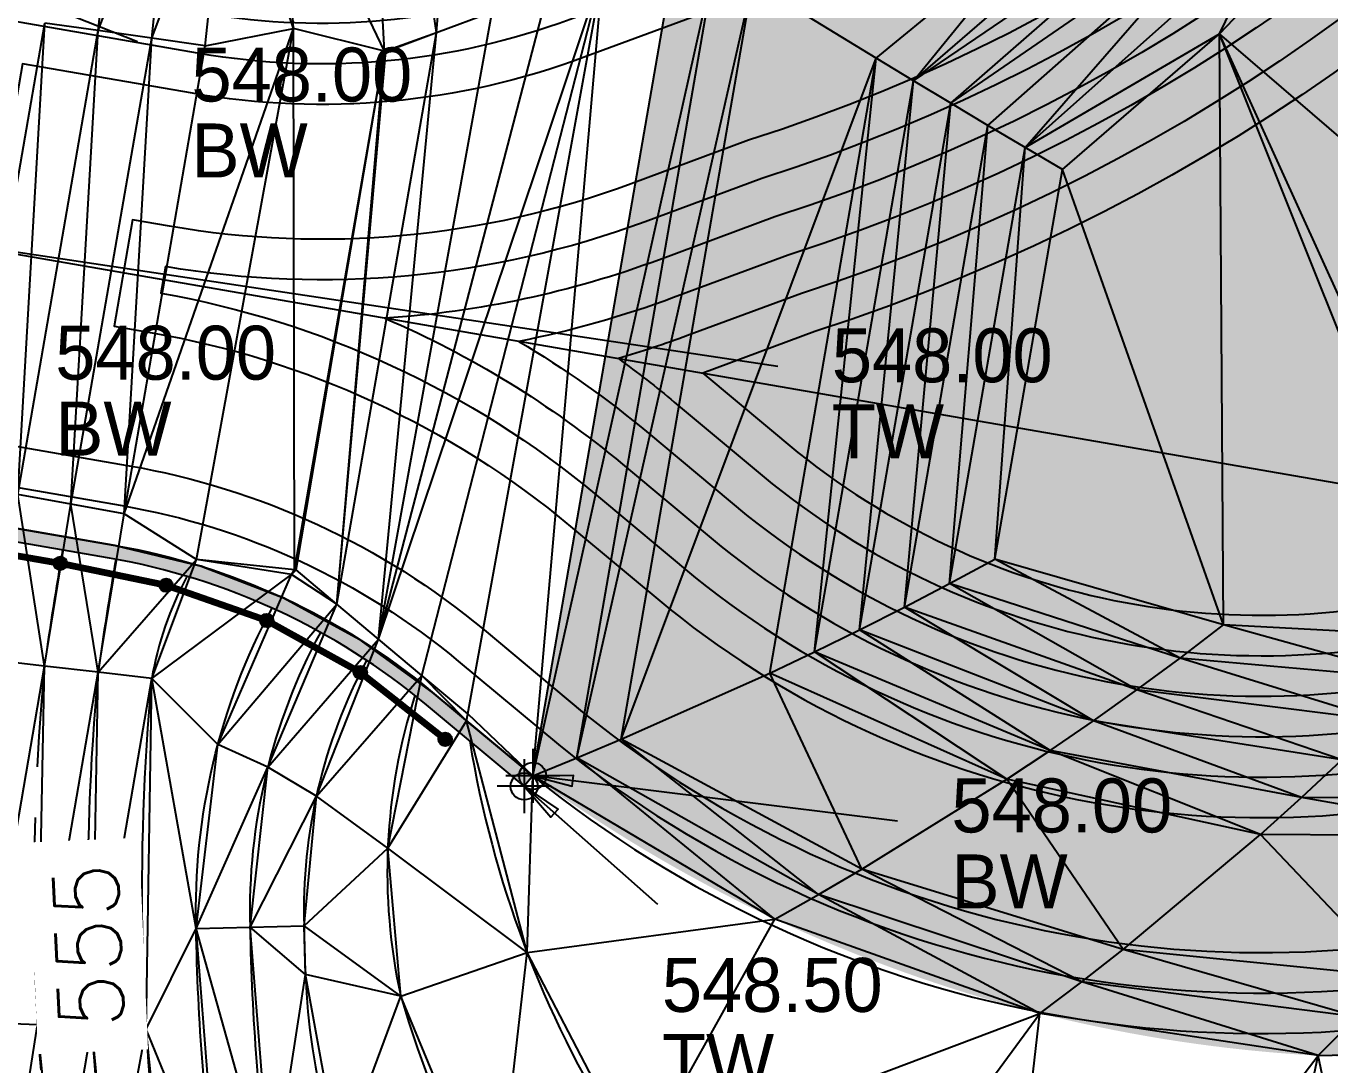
# Model space of a CAD drawing. Header units: inches. Extents: x 2461366 to 2469791, y 7062737 to 7065282.
# Drawn here: x 2466850 to 2466946.6, y 7064242.9 to 7064319.9 of the extents above; entities that cross this region are included whole.
import ezdxf

# ---------------------------------------------------------------- set-up
doc = ezdxf.new("R2010")
doc.units = ezdxf.units.IN
doc.header["$LTSCALE"] = 60
doc.header["$MEASUREMENT"] = 0
doc.linetypes.add('DASHED2', pattern=[0.375, 0.25, -0.125])
for name, color, linetype in [('BLANKET BDNY', 7, 'Continuous'), ('CONC', 7, 'Continuous'), ('CONC LABEL', 7, 'Continuous'), ('CONT MJR LABEL', 4, 'Continuous'), ('CONTOURS', 35, 'Continuous'), ('POND HATCH', 9, 'Continuous'), ('Proposed Ground-C-TINN', 7, 'Continuous'), ('SRF-FLT', 7, 'Continuous'), ('temp culv', 7, 'Continuous'), ('Wingwall Fence', 6, 'Continuous')]:
    doc.layers.add(name, color=color, linetype=linetype)
doc.styles.add('L80', font='simplex', dxfattribs={"height": 4.8})

# ---------------------------------------------------------------- blocks, each defined once
blk = doc.blocks.new('*U11')
at = {"layer": 'CONC LABEL', "color": 7, "linetype": 'Continuous'}
for p, q in [((-13.40426238020882, 12.55419639870524), (-13.40426238020882, 8.554196398705244)), ((-11.40426238020882, 10.55419639870524), (-15.40426238020882, 10.55419639870524)), ((0, 5.263099201023579), (-13.40426238020882, 10.55419639870524))]:
    blk.add_line(p, q, dxfattribs=at)
blk.add_lwpolyline([(-13.40426238020882, 10.55419639870524), (-10.76065771793947, 9.080644774250686), (-10.46692732395604, 9.824770069681108)], close=True, dxfattribs=at)
blk.add_circle((-13.40426238020882, 10.55419639870524), 1, dxfattribs=at)
at = {"layer": 'CONC LABEL', "color": 7, "char_height": 4, "attachment_point": 4}
for s, insert in [('548.00', (4, 2.799999999813735)), ('BW', (4, -2.799999999813735))]:
    blk.add_mtext(s, dxfattribs=dict(at, insert=insert))
blk = doc.blocks.new('*U13')
at = {"layer": 'CONC LABEL', "color": 7, "linetype": 'Continuous'}
for p, q in [((0, -4.681200542487204, -310.1156761552904), (-10.141777922865, -8.241877765394747, -546)), ((-10.141777922865, -6.241877765394747, -546), (-10.141777922865, -10.24187776539475, -546)), ((-8.141777922865003, -8.241877765394747, -546), (-12.141777922865, -8.241877765394747, -546))]:
    blk.add_line(p, q, dxfattribs=at)
at = {"layer": 'CONC LABEL', "color": 7, "linetype": 'Continuous', "extrusion": (-0.9425591582523553, -0.3309231500515976, 0.04552034659950927), "elevation": -12.56745542914603}
blk.add_lwpolyline([(4.416886764465767, -545.993895921797), (4.435094903989324, -542.9938959217644), (4.398678628088009, -542.9938959217585)], close=True, dxfattribs=at)
at = {"layer": 'CONC LABEL', "color": 7, "linetype": 'Continuous'}
blk.add_circle((-10.141777922865, -8.241877765394747, -546), 1, dxfattribs=at)
at = {"layer": 'CONC LABEL', "color": 7, "char_height": 4, "attachment_point": 4}
for s, insert in [('548.00', (4, 2.799999999813735)), ('BW', (4, -2.799999999813735))]:
    blk.add_mtext(s, dxfattribs=dict(at, insert=insert))
blk = doc.blocks.new('*U55')
at = {"layer": 'CONC LABEL', "color": 7, "linetype": 'Continuous'}
for p, q in [((-27.02384885167703, 7.018569802865386), (-27.02384885167703, 3.018569802865386)), ((-25.02384885167703, 5.018569802865386), (-29.02384885167703, 5.018569802865386)), ((0, 1.65805094409734), (-27.02384885167703, 5.018569802865386))]:
    blk.add_line(p, q, dxfattribs=at)
blk.add_lwpolyline([(-27.02384885167703, 5.018569802865386), (-24.09614039212465, 4.25141716003418), (-23.99741772469133, 5.045302437618375)], close=True, dxfattribs=at)
blk.add_circle((-27.02384885167703, 5.018569802865386), 1, dxfattribs=at)
at = {"layer": 'CONC LABEL', "color": 7, "char_height": 4, "attachment_point": 4}
for s, insert in [('548.00', (4, 2.799999999813735)), ('BW', (4, -2.799999999813735))]:
    blk.add_mtext(s, dxfattribs=dict(at, insert=insert))
blk = doc.blocks.new('*U56')
at = {"layer": 'CONC LABEL', "color": 7, "linetype": 'Continuous'}
for p, q in [((-6.210350772831589, 19.55187090113759), (-6.210350772831589, 15.55187090113759)), ((-4.210350772831589, 17.55187090113759), (-8.210350772831589, 17.55187090113759)), ((3.700905498117208, 8.799999999813735), (-6.210350772831589, 17.55187090113759))]:
    blk.add_line(p, q, dxfattribs=at)
blk.add_lwpolyline([(-6.210350772831589, 17.55187090113759), (-4.226346977055073, 15.26632305886596), (-3.696823657490313, 15.86599384713918)], close=True, dxfattribs=at)
blk.add_circle((-6.210350772831589, 17.55187090113759), 1, dxfattribs=at)
at = {"layer": 'CONC LABEL', "color": 7, "char_height": 4, "attachment_point": 4}
for s, insert in [('548.50', (4, 2.799999999813735)), ('TW', (4, -2.799999999813735))]:
    blk.add_mtext(s, dxfattribs=dict(at, insert=insert))
blk = doc.blocks.new('*U62')
at = {"layer": 'CONC LABEL', "linetype": 'Continuous'}
for p, q in [((-64.27524454379454, 13.65790982544422), (-64.27524454379454, 9.657909825444221)), ((-62.27524454379454, 11.65790982544422), (-66.27524454379454, 11.65790982544422)), ((0, 2.0028558941558), (-64.27524454379454, 11.65790982544422))]:
    blk.add_line(p, q, dxfattribs=at)
blk.add_lwpolyline([(-64.27524454379454, 11.65790982544422), (-61.36794781172648, 10.8167049093172), (-61.24910972779617, 11.60782911535352)], close=True, dxfattribs=at)
blk.add_circle((-64.27524454379454, 11.65790982544422), 1, dxfattribs=at)
at = {"layer": 'CONC LABEL', "color": 7, "char_height": 4, "attachment_point": 4}
for s, insert in [('548.00', (4, 2.799999999813735)), ('TW', (4, -2.799999999813735))]:
    blk.add_mtext(s, dxfattribs=dict(at, insert=insert))

msp = doc.modelspace()

# ---------------------------------------------------------------- hatches: boundary and pattern name
at = {"layer": 'BLANKET BDNY'}
h = msp.add_hatch(dxfattribs=at)
h.set_pattern_fill('ANSI37', color=256, scale=100, style=0)
h.set_pattern_definition([(45, (0, 0), (-8.838834764831843, 8.838834764831844), []), (135, (0, 0), (-8.838834764831844, -8.838834764831843), [])])
edge = h.paths.add_edge_path()
edge.add_arc((2467100.208745158, 7064237.923879435), 273.2204747360105, 169.9012677808801, 172.1907906211257)
edge.add_arc((2467027.626225511, 7064255.826960341), 199.0343553071266, 174.4583237213443, 193.8708082669343)
edge.add_arc((2466848.958542082, 7064211.707771417), 15.0000000000122, 193.8708082675234, 225.0005338184829)
edge.add_line((2466838.352039185, 7064201.101070879), (2466847.976017304, 7064191.477272089))
edge.add_line((2466847.976017304, 7064191.477272089), (2466886.979065107, 7064161.424201587))
edge.add_line((2466886.979065107, 7064161.424201587), (2466894.841582319, 7064154.331706847))
edge.add_line((2466894.841582319, 7064154.331706847), (2466886.900090076, 7064137.744428198))
edge.add_line((2466886.900090076, 7064137.744428198), (2466779.507461, 7064207.767093))
edge.add_line((2466779.507461, 7064207.767093), (2466779.86340576, 7064273.754990686))
edge.add_line((2466779.86340576, 7064273.754990686), (2466779.865882667, 7064279.652119208))
edge.add_line((2466779.865882667, 7064279.652119208), (2466789.791816665, 7064283.298220268))
edge.add_line((2466789.791816665, 7064283.298220268), (2466789.963231664, 7064282.83157002))
edge.add_line((2466789.963231664, 7064282.83157002), (2466808.895658882, 7064287.971018165))
edge.add_line((2466808.895658882, 7064287.971018165), (2466831.221258827, 7064285.83170773))
at = {"layer": 'CONC'}
h = msp.add_hatch(color=256, dxfattribs=at)
edge = h.paths.add_edge_path()
edge.add_line((2466887.561414507, 7064264.350463029), (2466886.920900446, 7064263.582516587))
edge.add_line((2466886.920900446, 7064263.582516587), (2466879.68023886, 7064269.621668933))
edge.add_arc((2466847.654535817, 7064231.224346831), 50.00000000021407, 50.16983758978454, 80.16983757765115)
edge.add_line((2466856.190947186, 7064280.490254728), (2466822.030772265, 7064286.409262783))
edge.add_arc((2466813.494360899, 7064237.143354885), 49.99999999993017, 80.16983757975424, 110.1698375883003)
edge.add_line((2466796.254156043, 7064284.077088346), (2466790.308035761, 7064281.892895351))
edge.add_line((2466790.308035761, 7064281.892895351), (2466789.963231664, 7064282.83157002))
edge.add_line((2466789.963231664, 7064282.83157002), (2466796.160869067, 7064285.108152994))
edge.add_arc((2466813.401073922, 7064238.174419533), 49.99999999994519, 80.16983757975419, 110.16983758830031, ccw=False)
edge.add_line((2466821.937485289, 7064287.440327431), (2466856.625690617, 7064281.429826394))
edge.add_arc((2466848.08927925, 7064232.163918496), 50.00000000000968, 50.16983759169739, 80.16983757922839, ccw=False)
edge.add_line((2466880.114982292, 7064270.561240599), (2466887.561414507, 7064264.350463029))
at = {"layer": 'POND HATCH'}
h = msp.add_hatch(color=256, dxfattribs=at)
edge = h.paths.add_edge_path()
edge.add_arc((2466951.704652096, 7064352.348083899), 108.8941513910334, 233.910939178237, 275.8981575945486)
edge.add_arc((2466992.734474932, 7064077.055998341), 169.6197691502289, 27.54362006692719, 100.13230038609493, ccw=False)
edge.add_arc((2467160.221110899, 7064161.137796279), 17.99999999930345, 198.2789469766217, 316.5411416054311)
edge.add_arc((2467248.704817484, 7064103.136764457), 88.14234450404052, 109.66796960693549, 148.8304593426058, ccw=False)
edge.add_line((2467219.03884643, 7064186.136782867), (2467258.552265754, 7064203.8748076))
edge.add_arc((2467251.90139456, 7064218.690361548), 16.239911527876, 294.1758558480993, 386.0939933818685)
edge.add_line((2467266.486031863, 7064225.833405799), (2467260.307804543, 7064252.164401535))
edge.add_arc((2467435.111130039, 7064293.179739211), 179.5507185430787, 173.6431330329065, 193.2048427520202, ccw=False)
edge.add_line((2467256.664369597, 7064313.05973461), (2467262.319585933, 7064388.504931359))
edge.add_arc((2467182.248844631, 7064394.506868972), 80.29537264220713, 355.7132432078586, 406.8752566873512)
edge.add_line((2467237.137880705, 7064453.111822573), (2467210.795611493, 7064478.150497491))
edge.add_arc((2467136.053347458, 7064399.516909761), 108.4880046465747, 46.45334876126778, 108.4108007307186)
edge.add_line((2467101.78980852, 7064502.452117789), (2467083.313007958, 7064495.553893625))
edge.add_arc((2467016.69916772, 7064673.978167983), 190.4537355672196, 271.65977542954374, 290.47287452024227, ccw=False)
edge.add_arc((2467015.03261116, 7064451.781649478), 32.62327969920508, 77.28046827356982, 154.347860406748)
edge.add_arc((2467111.931785121, 7064394.370188531), 145.1572569557019, 150.4748591730118, 155.1278495528672)
edge.add_arc((2467048.454246696, 7064421.337013129), 76.25793560071777, 153.4500776015471, 169.2835328273531)
edge.add_arc((2466785.231437834, 7064485.078412886), 194.7081844766735, 305.51738210872304, 345.25358194984824, ccw=False)
edge.add_line((2466898.347140336, 7064326.597767538), (2466887.561414507, 7064264.350463029))
at = {"layer": 'Wingwall Fence'}
h = msp.add_hatch(color=7, dxfattribs=at)
edge = h.paths.add_edge_path()
edge.add_arc((2466852.553978025, 7064280.105519086), 0.5, 0, 360)
h = msp.add_hatch(color=7, dxfattribs=at)
edge = h.paths.add_edge_path()
edge.add_arc((2466860.39213919, 7064278.483512987), 0.5, 0, 360)
h = msp.add_hatch(color=7, dxfattribs=at)
edge = h.paths.add_edge_path()
edge.add_arc((2466867.849447685, 7064275.868848749), 0.5, 0, 360)
h = msp.add_hatch(color=7, dxfattribs=at)
edge = h.paths.add_edge_path()
edge.add_arc((2466874.786643346, 7064272.019860363), 0.5, 0, 360)
h = msp.add_hatch(color=7, dxfattribs=at)
edge = h.paths.add_edge_path()
edge.add_arc((2466881.06865306, 7064267.066441951), 0.5, 0, 360)

# ---------------------------------------------------------------- linework, layer by layer
at = {"layer": 'CONC'}
msp.add_lwpolyline([(2466887.561414507, 7064264.350463029), (2466886.920900446, 7064263.582516587), (2466879.68023886, 7064269.621668933, 0.1316524975341664), (2466856.190947186, 7064280.490254728), (2466822.030772265, 7064286.409262783, 0.1316524976251618), (2466796.254156043, 7064284.077088346), (2466790.308035761, 7064281.892895351), (2466789.963231664, 7064282.83157002), (2466796.160869067, 7064285.108152994, -0.1316524976251618), (2466821.937485289, 7064287.440327431), (2466856.625690617, 7064281.429826394, -0.1316524975321069), (2466880.114982292, 7064270.561240599)], format="xyb", close=True, dxfattribs=at)
at = {"layer": 'CONTOURS'}
for points, elevation in [([(2466875.252238096, 7064272.917773321, 0.1306503217938973), (2466870.613377485, 7064253.228056394, 0.00573206920734131), (2466870.714182982, 7064249.630410987, 0.2222584955463413), (2466890.1573513, 7064211.997110064), (2466915.929565588, 7064192.138811378, 0.1703609493308923), (2466976.009930294, 7064182.715049881, -0.03860661040240859), (2466992.231723652, 7064184.228940547, -0.329974862210863), (2467068.110730982, 7064130.729270106, 0.2210523792262465), (2467140.614169279, 7064055.958395462, 0.2009197958417416), (2467223.779451312, 7064067.118850117, 0.0257907371980534), (2467300.442407611, 7064111.728230053, 0.4072711613602569), (2467357.663764415, 7064275.007717343, -0.09133254410504255), (2467356.295370388, 7064304.394337274), (2467362.039829661, 7064381.030107572, 0.2586501343522296), (2467304.635515926, 7064519.183391529, 0.2329120788418905), (2467077.832707893, 7064570.362129084), (2467058.130007569, 7064563.006221171, -0.07106286248083564), (2467025.402955869, 7064555.844635311, -0.002327327429973171), (2467001.729966924, 7064556.380039173), (2467001.430294609, 7064556.380726052)], 551), ([(2466882.890526614, 7064266.944093606, 0.4165335756129925), (2466974.302692602, 7064201.776245907, -0.02972984815067814), (2466991.814382768, 7064203.224370722, -0.3299565058540575), (2467086.156929405, 7064136.673597547, 0.6110788311030375), (2467223.317892638, 7064115.281541154, -0.2136537189737148), (2467240.85636133, 7064130.16255381), (2467283.124583835, 7064149.13724112, 0.3887172402461734), (2467323.925165636, 7064243.692371663), (2467318.721380466, 7064265.870391021, -0.0876144689294229), (2467316.407272897, 7064307.384266788), (2467322.15173217, 7064384.020037086, 0.2265488585051348), (2467278.336653298, 7064496.73174173), (2467252.132309099, 7064521.639317099, 0.2790398883712965), (2467081.704671542, 7064558.998661494), (2467062.3271743, 7064551.76416658, -0.0726856984687924), (2467025.444311913, 7064543.817883807, 0.3120917350455665), (2466932.595393827, 7064494.009331638, 0.01725092145264072), (2466926.152762842, 7064481.408427039, 0.144369062035239), (2466913.127312949, 7064405.443925344, -0.1342206809358171), (2466912.119661382, 7064382.073448137), (2466893.36907107, 7064325.818370086)], 549), ([(2466976.308675404, 7064435.186127807, -0.3326153043639395), (2466898.347136475, 7064326.597745254), (2466889.295841388, 7064323.241443882, -0.1324311432814556), (2466863.375632139, 7064320.856273721), (2466844.865680892, 7064324.06353336), (2466838.0365518, 7064284.650807044), (2466856.625690617, 7064281.429826394, -0.1316524974360627), (2466880.114982292, 7064270.561240599), (2466887.561414507, 7064264.350463029, 0.2492179343029035), (2466966.755773976, 7064249.0295897, -0.3214710946961613), (2467143.129376709, 7064155.492211956, 0.6112693854609319), (2467177.65117653, 7064156.838292312, -0.1049048183577155), (2467216.164213092, 7064195.737834917), (2467254.042338538, 7064208.605021616, 0.4198534701267725), (2467263.587083677, 7064233.021533686), (2467257.042573431, 7064250.334697463, -0.1109757671065007), (2467242.448445762, 7064323.251849035), (2467246.723428643, 7064370.690896641, 0.170767567799263), (2467234.150973113, 7064451.318571669)], 548), ([(2466979.309009704, 7064435.197825799, -0.3323217054218792), (2466899.321444363, 7064323.759419003), (2466890.338869261, 7064320.428599617, -0.1324311432821229), (2466862.863447458, 7064317.900319248), (2466844.353496211, 7064321.107578887), (2466838.548736481, 7064287.606761518), (2466857.1378753, 7064284.385780867, -0.1316524974382816), (2466882.036524474, 7064272.865079925), (2466889.464845223, 7064266.669408421, 0.2499176887045681), (2466966.107705346, 7064251.969070081, -0.3217363437012026), (2467145.780191255, 7064156.899182242, 0.6138342041960908), (2467175.011319476, 7064158.279311293, -0.106030039322984), (2467214.838813462, 7064198.455966207), (2467252.96506874, 7064211.407442527, 0.4194491945024355), (2467260.814662038, 7064231.871400739), (2467254.266572346, 7064249.194033753, -0.1109960747706476), (2467239.451655003, 7064323.422361257), (2467243.748239827, 7064371.101123408, 0.1702906198628067), (2467231.679074551, 7064449.579558191)], 547), ([(2466982.309361324, 7064435.207625999, -0.3320364066203495), (2466900.296646597, 7064320.921424383), (2466891.381897134, 7064317.615755353, -0.1324311432831201), (2466862.351262776, 7064314.944364773), (2466849.753220477, 7064317.127255049), (2466844.972830111, 7064289.538346627), (2466857.650059983, 7064287.341735341, -0.1316524974364367), (2466883.958066656, 7064275.168919252), (2466891.3679453, 7064268.988629586, 0.2506497684007845), (2466965.453129682, 7064254.907306901, -0.3219898923117219), (2467148.427233082, 7064158.31364774, 0.6171859771132797), (2467172.359369075, 7064159.700774353, -0.1071563052311833), (2467213.517463602, 7064201.175473202), (2467251.876158354, 7064214.205909134, 0.4189054663864102), (2467258.045738964, 7064230.712012518), (2467251.490309678, 7064248.054062049, -0.1110158593281792), (2467236.454941335, 7064323.593728946), (2467240.773211259, 7064371.513128427, 0.1697953710332223), (2467229.204035243, 7064447.844021217)], 546), ([(2466992.310670295, 7064435.225292302, -0.3311359959318689), (2466903.553358298, 7064311.46368111), (2466894.858656711, 7064308.239607805, -0.1324311432834842), (2466860.643980505, 7064305.091183193), (2466857.899119784, 7064305.566791199), (2466856.533293964, 7064297.684245931), (2466859.357342258, 7064297.19491692, -0.1316524974363469), (2466890.363207263, 7064282.848383674), (2466897.708968522, 7064276.721571809, 0.2533679656187196), (2466963.22149648, 7064264.691928725, -0.3226734455268681), (2467157.196498227, 7064163.136226263, 0.6511883793179566), (2467163.34752342, 7064164.160828867, -0.1111901484070328), (2467209.140550944, 7064210.249867771), (2467248.050699705, 7064223.467632446, 0.4120866698779753), (2467248.874768501, 7064226.691903873), (2467242.234295295, 7064244.258932703, -0.1110783039413728), (2467226.466427861, 7064324.170859064), (2467230.857689766, 7064372.9002431, 0.1679960490061263), (2467220.929570692, 7064442.085832858)], 545), ([(2466849.752871512, 7064317.12524108), (2466844.972830111, 7064289.538346627), (2466857.650059983, 7064287.341735341, -0.1316524975005281), (2466883.958066667, 7064275.168919243), (2466891.251882923, 7064269.085432669)], 546), ([(2466856.665576167, 7064280.405498592, 0.008574071877662487), (2466855.352146611, 7064272.029733428, 0.05873657377778305), (2466856.306645114, 7064231.526970859, 0.1957918173386373), (2466870.736468073, 7064206.76269864), (2466920.754892049, 7064168.221935654, 0.1331950885957967), (2466944.947307072, 7064158.229958482, 0.07566179082245279), (2466980.196929077, 7064159.082686483, -0.03851137780479354), (2466992.704705177, 7064160.233374016, -0.3311014014577578), (2467045.364664174, 7064123.071478971, 0.3129264817240101), (2467211.762119153, 7064016.824704808, 0.04741834068270966), (2467244.244371573, 7064021.172335502, -0.2815571251608492), (2467274.291130456, 7064012.011660918), (2467274.291135255, 7064012.011652551, 0.115832536869051), (2467327.109190973, 7064061.355097485, -0.1162805509133685), (2467359.395016997, 7064094.111606293, 0.09423329465588062), (2467396.252899784, 7064127.875963367, -0.01792403590827691), (2467417.147219034, 7064154.661942049, 0.02944342086501693), (2467423.795598406, 7064165.414781743, 0.02944342086501693)], 555), ([(2467379.925022653, 7064109.726982187, -0.04831147098816689), (2467359.395016997, 7064094.111606293, 0.09589415636821452), (2467331.583679555, 7064068.082043906), (2467331.583657695, 7064068.082059753, 0.3098599210646428), (2467313.024233882, 7064071.579969916), (2467250.289184423, 7064043.417490484, -0.4205602938576968), (2467056.707387879, 7064126.992309723, 0.3300319464875353), (2466992.467503963, 7064172.231160927, 0.03855176496510035), (2466978.107640089, 7064170.899615462, -0.09869697534806571), (2466937.515467495, 7064171.53188609, -0.1115038356940967), (2466917.534565212, 7064180.802703621), (2466875.619330404, 7064213.099705462, -0.195791817350894), (2466864.227364908, 7064232.650446689, -0.0310276764166851), (2466862.615240683, 7064253.049674309, -0.1309688740981466), (2466868.249438968, 7064276.786958956, -0.1309688740981466)], 553), ([(2466871.826596563, 7064274.992998066, 0.1317632024318789), (2466866.614313844, 7064253.138486686, 0.03106108867839447), (2466868.187724805, 7064233.212184603, 0.1957918173522692), (2466878.060761568, 7064216.268208874), (2466915.326280923, 7064187.553958489, 0.09257273187203643), (2466931.677238766, 7064179.209254837, 0.1177400702629739), (2466977.059830756, 7064176.807518242, -0.03857782099363797), (2466992.349474507, 7064178.230051451, -0.3299994475267127), (2467062.408888817, 7064128.861311835, 0.4391733359138419), (2467232.726256918, 7064052.907010795, 0.09571164176052199)], 552), ([(2466878.833545153, 7064270.312310214, 0.1323768426918321), (2466877.778667421, 7064248.027569025, 0.3857312803008731), (2466974.95792345, 7064188.622207669, -0.03863760980592706), (2466992.114198975, 7064190.227828481, -0.3299565058459706), (2467073.812899156, 7064132.596231093, 0.1313826329268038), (2467105.142095689, 7064084.220963569, 0.2530376338276927)], 550)]:
    msp.add_lwpolyline(points, format="xyb", dxfattribs=dict(at, elevation=elevation))
for points, elevation in [([(2466899.610392745, 7064279.042190737, 0.2542833607647966), (2466962.536112971, 7064267.624277853, -0.3226746877107284), (2467159.761162141, 7064164.714350852, 0.7983157034139814), (2467160.4289788, 7064165.151187496, -0.1129959558470802), (2467207.835295632, 7064212.974842078), (2467245.957504526, 7064225.924943841), (2467239.456972833, 7064243.121764629, -0.1110960610687879), (2467223.470026516, 7064324.345692572), (2467227.883433111, 7064373.320813967, 0.167406030279669), (2467218.439380624, 7064440.367066325), (2467197.835241208, 7064463.173876271, 0.1913485965093937), (2467114.782493698, 7064478.448205149), (2467093.711137234, 7064471.910011451, -0.1480068531861923), (2467020.585781518, 7064464.542282067, 0.1975397548881781), (2467001.346629537, 7064455.087375943, 0.01576812934686877), (2466997.739751402, 7064447.996981438, 0.08533677109422329), (2466995.311108765, 7064435.225576131, -0.3308783526461554), (2466904.532068475, 7064308.626987268), (2466895.901684585, 7064305.426763541, -0.1316413806303166), (2466860.342946359, 7064302.098979759), (2466860.001410948, 7064300.127887761, -0.1311590794066341), (2466892.284749445, 7064285.152223)], 544), ([(2466901.511360855, 7064281.363190091, 0.2552544594648605), (2466961.842850684, 7064270.555121267, -0.31614221765781), (2467160.20974729, 7064170.367942084, -0.1064907802900579), (2467206.533454563, 7064215.700976203), (2467242.053912397, 7064227.76726399), (2467236.679421388, 7064241.985202318, -0.1111133991700625), (2467220.473692652, 7064324.521274904), (2467224.909375209, 7064373.743590365, 0.1667897836742854), (2467215.945283527, 7064438.652624501), (2467195.890440231, 7064460.851416224, 0.1900223043752675), (2467115.52052495, 7064475.536107583), (2467094.733346061, 7064469.086090839, -0.1469308324592668), (2467020.407527813, 7064461.520819508, 0.190266939391034), (2467003.812299011, 7064453.343798429, 0.01482440897109882), (2467000.507609922, 7064446.833157584, 0.08412442467966848), (2466998.311571271, 7064435.223226241, -0.3306252247296306), (2466905.51151366, 7064305.790565973), (2466896.944712458, 7064302.613919277, -0.07258590442547111), (2466876.607139803, 7064298.275427549, -0.07210512527667469), (2466894.206291627, 7064287.456062327)], 543), ([(2466903.411840346, 7064283.684596985, 0.2562880901100846), (2466961.141341046, 7064273.48438853, -0.3096510302742572), (2467160.485934182, 7064176.086532289, -0.0991344783144801), (2467205.234926992, 7064218.428235922), (2467238.150320268, 7064229.609584139), (2467233.901646322, 7064240.849231585, -0.1111303344727446), (2467217.477424688, 7064324.697588522), (2467221.935525011, 7064374.168671644, 0.1661453041177661), (2467213.447100691, 7064436.942705198), (2467193.949530294, 7064458.524649167, 0.1886417156857028), (2467116.2565023, 7064472.623372716), (2467095.754022232, 7064466.261694663, -0.1458436051483891), (2467020.258666491, 7064458.495021668, 0.1815862937266446), (2467006.270540841, 7064451.584416277, 0.01378921299398608), (2467003.277248062, 7064445.672800312, 0.08274008852490501), (2467001.312060035, 7064435.217999234, -0.3303758743623222), (2466906.491669216, 7064302.95440809), (2466897.987740331, 7064299.801075012, -0.03974048611549903), (2466886.533769708, 7064296.561287644, -0.0392614639412863), (2466896.127833809, 7064289.759901654)], 542), ([(2466905.311794658, 7064286.00644191, 0.2573922981434063), (2466960.4311661, 7064276.411999764, -0.303680238227828), (2467160.767146394, 7064181.564540563, -0.09237490286705757), (2467203.939617031, 7064221.156588662), (2467234.246728139, 7064231.451904288), (2467231.123652791, 7064239.713838791, -0.1111468823370036), (2467214.481221105, 7064324.874616561), (2467218.961892164, 7064374.596164842, 0.1654703649975808), (2467210.944639354, 7064435.237521785), (2467192.012677481, 7064456.193391263, 0.1872030060755275), (2467116.990339593, 7064469.709973814), (2467096.773217483, 7064463.436838975, -0.1447363420230326), (2467020.144307146, 7064455.464134899, 0.1709654819449143), (2467008.719412923, 7064449.805097053, 0.01264423357056088), (2467006.048997371, 7064444.516555455, 0.08113984935685126), (2467004.312577821, 7064435.209592265, -0.3301295065159459), (2466907.472511852, 7064300.118504982), (2466899.030768204, 7064296.988230748, -0.01730479310776587), (2466893.908114161, 7064295.287878823, -0.01682637791459145), (2466898.049375991, 7064292.063740981)], 541), ([(2466907.211182429, 7064288.328759363, 0.2585766422564434), (2466959.711849783, 7064279.337863988, -0.298154906323057), (2467161.052590435, 7064186.839954548, -0.08612385925153605), (2467202.647433333, 7064223.886003393), (2467230.34313601, 7064233.294224438), (2467228.345445754, 7064238.579010813, -0.1111630573116887), (2467211.485080439, 7064325.052342797), (2467215.988487084, 7064375.026185548, 0.1647624856493686), (2467208.437691104, 7064433.537304956), (2467190.080060036, 7064453.857445212, 0.1857019621737143), (2467117.721944482, 7064466.795882223), (2467097.790980702, 7064460.611538944, -0.1435970335009103), (2467020.071686121, 7064452.427091862, 0.1575402147897198), (2467011.156098883, 7064447.999848039, 0.01136427275872414), (2467008.823286772, 7064443.365258525, 0.07926259595607839), (2467007.313128129, 7064435.197621745, -0.3298852338472311), (2466908.454019523, 7064297.282848475), (2466900.162093909, 7064294.208128111)], 540)]:
    msp.add_lwpolyline(points, format="xyb", close=True, dxfattribs=dict(at, elevation=elevation))
at = {"layer": 'CONTOURS', "linetype": 'DASHED2', "ltscale": 0.5, "elevation": 556}
msp.add_lwpolyline([(2466852.724723575, 7064281.090834242, 0.008660719662112421), (2466851.378116568, 7064272.49330526, 0.05886327197790418), (2466852.346285216, 7064230.965232944, 0.1957918173443232), (2466868.295036909, 7064203.594195228), (2466920.7364195, 7064163.186466693, 0.1353769416851799), (2466945.354258863, 7064153.142085551, 0.07347236362214672), (2466981.052147734, 7064154.15634224, -0.0385436057056871), (2466992.804160263, 7064155.23429295, -0.3323313917137967), (2467040.67287173, 7064121.331456478, 0.2842051699168156), (2467192.96736704, 7064012.113613036, 0.07348391388559425)], format="xyb", dxfattribs=at)
at = {"layer": 'CONTOURS'}
for centre, radius, start, end in [((2466884.589365311, 7064267.116773283, 554), 25.65199167889779, 152.0425570518984, 170.0107279302508), ((2467027.626225524, 7064255.826960346, 554), 169.0343553199337, 174.6572077949015, 188.0729884288149)]:
    msp.add_arc(centre, radius, start, end, dxfattribs=at)
at = {"layer": 'Proposed Ground-C-TINN'}
for p, q in [((2466880.43111981, 7064319.44536404, 552), (2466885.226973597, 7064380.903028921, 552)), ((2466876.570215828, 7064318.062569102, 549), (2466874.121782006, 7064362.741137895, 553)), ((2466880.43111981, 7064319.44536404, 552), (2466874.121782006, 7064362.741137895, 553)), ((2466938.456937698, 7064319.349324517, 540), (2466959.102160076, 7064341.157752495, 540)), ((2466855.364228099, 7064319.591443857, 557), (2466857.075441805, 7064335.34145572, 557)), ((2466855.364228099, 7064319.591443857, 557), (2466861.048152552, 7064334.873626115, 556)), ((2466859.327137458, 7064319.033402273, 556), (2466861.048152552, 7064334.873626115, 556)), ((2466859.327137458, 7064319.033402273, 556), (2466865.020912057, 7064334.406245288, 555)), ((2466863.290046817, 7064318.47536069, 555), (2466865.020912057, 7064334.406245288, 555)), ((2466869.831695084, 7064319.737617602, 554), (2466865.020912057, 7064334.406245288, 555)), ((2466869.831695084, 7064319.737617602, 554), (2466868.993718532, 7064333.939296765, 554)), ((2466876.570215828, 7064318.062569102, 549), (2466868.993718532, 7064333.939296765, 554)), ((2466915.772012219, 7064315.87336996, 544), (2466933.924227582, 7064331.580392087, 544)), ((2466915.772012219, 7064315.87336996, 544), (2466936.687052271, 7064330.082819159, 543)), ((2466918.529485423, 7064314.215696859, 543), (2466936.687052271, 7064330.082819159, 543)), ((2466913.016149619, 7064317.54033829, 545), (2466925.40382534, 7064327.758227322, 545)), ((2466915.772012219, 7064315.87336996, 544), (2466925.40382534, 7064327.758227322, 545)), ((2466918.529485423, 7064314.215696859, 543), (2466939.454032972, 7064328.594939397, 542)), ((2466921.288530955, 7064312.567098076, 542), (2466939.454032972, 7064328.594939397, 542)), ((2466924.049112027, 7064310.92736131, 541), (2466939.454032972, 7064328.594939397, 542)), ((2466924.049112027, 7064310.92736131, 541), (2466942.225298921, 7064327.116825738, 541)), ((2466938.456937698, 7064319.349324517, 540), (2466942.225298921, 7064327.116825738, 541)), ((2466887.561414507, 7064264.350463029, 548), (2466898.347140336, 7064326.597767538, 548)), ((2466887.561414507, 7064264.350463029, 548), (2466901.09369703, 7064324.877092346, 547)), ((2466890.838911272, 7064265.693984788, 547), (2466901.09369703, 7064324.877092346, 547)), ((2466876.139064708, 7064274.488013398, 551), (2466892.782530989, 7064324.058646394, 549)), ((2466879.342388339, 7064271.803230963, 550), (2466892.782530989, 7064324.058646394, 549)), ((2466882.738306422, 7064268.957030492, 549), (2466892.782530989, 7064324.058646394, 549)), ((2466887.561414507, 7064264.350463029, 548), (2466892.782530989, 7064324.058646394, 549)), ((2466890.838911272, 7064265.693984788, 547), (2466903.842097554, 7064323.167058385, 546)), ((2466894.122859213, 7064267.074738012, 546), (2466903.842097554, 7064323.167058385, 546)), ((2466913.016149619, 7064317.54033829, 545), (2466903.842097554, 7064323.167058385, 546)), ((2466876.139064708, 7064274.488013398, 551), (2466888.713198203, 7064322.538740623, 550)), ((2466876.139064708, 7064274.488013398, 551), (2466884.554663375, 7064320.98551767, 551)), ((2466880.43111981, 7064319.44536404, 552), (2466884.554663375, 7064320.98551767, 551)), ((2466845.469223242, 7064285.913779375, 558), (2466851.40131874, 7064320.149485441, 558)), ((2466849.40547843, 7064285.20190946, 557), (2466851.40131874, 7064320.149485441, 558)), ((2466855.364228099, 7064319.591443857, 557), (2466851.40131874, 7064320.149485441, 558)), ((2466849.40547843, 7064285.20190946, 557), (2466855.364228099, 7064319.591443857, 557)), ((2466853.341694142, 7064284.489811712, 556), (2466855.364228099, 7064319.591443857, 557)), ((2466853.341694142, 7064284.489811712, 556), (2466859.327137458, 7064319.033402273, 556)), ((2466859.327137458, 7064319.033402273, 556), (2466855.364228099, 7064319.591443857, 557)), ((2466857.277869429, 7064283.777480667, 555), (2466869.831695084, 7064319.737617602, 554)), ((2466857.277869429, 7064283.777480667, 555), (2466859.327137458, 7064319.033402273, 556)), ((2466863.290046817, 7064318.47536069, 555), (2466859.327137458, 7064319.033402273, 556)), ((2466862.63727477, 7064280.388186093, 554), (2466869.831695084, 7064319.737617602, 554)), ((2466863.290046817, 7064318.47536069, 555), (2466869.831695084, 7064319.737617602, 554)), ((2466869.911814957, 7064279.635160945, 549), (2466869.831695084, 7064319.737617602, 554)), ((2466876.570215828, 7064318.062569102, 549), (2466869.831695084, 7064319.737617602, 554)), ((2466873.037226941, 7064277.087738096, 552), (2466880.43111981, 7064319.44536404, 552)), ((2466876.139064708, 7064274.488013398, 551), (2466880.43111981, 7064319.44536404, 552)), ((2466876.570215828, 7064318.062569102, 549), (2466880.43111981, 7064319.44536404, 552)), ((2466876.678600818, 7064318.043788998, 549), (2466880.43111981, 7064319.44536404, 552)), ((2466924.049112027, 7064310.92736131, 541), (2466938.456937698, 7064319.349324517, 540)), ((2466926.811193268, 7064309.296282419, 540), (2466938.456937698, 7064319.349324517, 540)), ((2466956.339500616, 7064274.591945877, 540), (2466938.456937698, 7064319.349324517, 540)), ((2466986.880601794, 7064277.590344385, 540), (2466938.456937698, 7064319.349324517, 540)), ((2466938.741842121, 7064275.540113099, 540), (2466938.456937698, 7064319.349324517, 540)), ((2466958.711062945, 7064274.769678219, 540), (2466938.456937698, 7064319.349324517, 540)), ((2466857.277869429, 7064283.777480667, 555), (2466863.290046817, 7064318.47536069, 555)), ((2466869.911814957, 7064279.635160945, 549), (2466876.570215828, 7064318.062569102, 549)), ((2466870.020199955, 7064279.616380842, 549), (2466876.570215828, 7064318.062569102, 549)), ((2466873.037226941, 7064277.087738096, 552), (2466876.570215828, 7064318.062569102, 549)), ((2466873.037226941, 7064277.087738096, 552), (2466876.678600818, 7064318.043788998, 549)), ((2466876.678600818, 7064318.043788998, 549), (2466876.570215828, 7064318.062569102, 549)), ((2466894.122859213, 7064267.074738012, 546), (2466913.016149619, 7064317.54033829, 545)), ((2466905.121484177, 7064271.978115445, 545), (2466913.016149619, 7064317.54033829, 545)), ((2466908.438685569, 7064273.550783216, 544), (2466913.016149619, 7064317.54033829, 545)), ((2466915.772012219, 7064315.87336996, 544), (2466913.016149619, 7064317.54033829, 545)), ((2466908.438685569, 7064273.550783216, 544), (2466915.772012219, 7064315.87336996, 544)), ((2466911.765109091, 7064275.176674358, 543), (2466915.772012219, 7064315.87336996, 544)), ((2466918.529485423, 7064314.215696859, 543), (2466915.772012219, 7064315.87336996, 544)), ((2466911.765109091, 7064275.176674358, 543), (2466918.529485423, 7064314.215696859, 543)), ((2466915.101499297, 7064276.860085893, 542), (2466918.529485423, 7064314.215696859, 543)), ((2466921.288530955, 7064312.567098076, 542), (2466918.529485423, 7064314.215696859, 543)), ((2466915.101499297, 7064276.860085893, 542), (2466921.288530955, 7064312.567098076, 542)), ((2466918.44870667, 7064278.605926192, 541), (2466921.288530955, 7064312.567098076, 542)), ((2466924.049112027, 7064310.92736131, 541), (2466921.288530955, 7064312.567098076, 542)), ((2466918.44870667, 7064278.605926192, 541), (2466924.049112027, 7064310.92736131, 541)), ((2466921.807710005, 7064280.419844141, 540), (2466924.049112027, 7064310.92736131, 541)), ((2466926.811193268, 7064309.296282419, 540), (2466924.049112027, 7064310.92736131, 541)), ((2466921.807710005, 7064280.419844141, 540), (2466926.811193268, 7064309.296282419, 540)), ((2466938.741842121, 7064275.540113099, 540), (2466926.811193268, 7064309.296282419, 540)), ((2466853.341694142, 7064284.489811712, 556), (2466849.40547843, 7064285.20190946, 557)), ((2466851.378116568, 7064272.49330526, 556), (2466849.40547843, 7064285.20190946, 557)), ((2466851.378116568, 7064272.49330526, 556), (2466853.341694142, 7064284.489811712, 556)), ((2466857.277869429, 7064283.777480667, 555), (2466853.341694142, 7064284.489811712, 556)), ((2466855.352146611, 7064272.029733428, 555), (2466853.341694142, 7064284.489811712, 556)), ((2466855.352146611, 7064272.029733428, 555), (2466857.277869429, 7064283.777480667, 555)), ((2466862.63727477, 7064280.388186093, 554), (2466857.277869429, 7064283.777480667, 555)), ((2466855.352146611, 7064272.029733428, 555), (2466862.63727477, 7064280.388186093, 554)), ((2466859.326251432, 7064271.566464762, 554), (2466862.63727477, 7064280.388186093, 554)), ((2466869.689652492, 7064279.27978874, 553), (2466862.63727477, 7064280.388186093, 554)), ((2466869.911814957, 7064279.635160945, 549), (2466862.63727477, 7064280.388186093, 554)), ((2466918.44870667, 7064278.605926192, 541), (2466921.807710005, 7064280.419844141, 540)), ((2466935.539683209, 7064273.085498084, 541), (2466921.807710005, 7064280.419844141, 540)), ((2466938.741842121, 7064275.540113099, 540), (2466921.807710005, 7064280.419844141, 540)), ((2466869.689652492, 7064279.27978874, 553), (2466869.911814957, 7064279.635160945, 549)), ((2466869.689652492, 7064279.27978874, 553), (2466870.020199955, 7064279.616380842, 549)), ((2466870.020199955, 7064279.616380842, 549), (2466869.911814957, 7064279.635160945, 549)), ((2466873.037226941, 7064277.087738096, 552), (2466870.020199955, 7064279.616380842, 549)), ((2466859.326251432, 7064271.566464762, 554), (2466869.689652492, 7064279.27978874, 553)), ((2466864.231636844, 7064266.682784893, 553), (2466869.689652492, 7064279.27978874, 553)), ((2466873.037226941, 7064277.087738096, 552), (2466869.689652492, 7064279.27978874, 553)), ((2466915.101499297, 7064276.860085893, 542), (2466918.44870667, 7064278.605926192, 541)), ((2466935.539683209, 7064273.085498084, 541), (2466918.44870667, 7064278.605926192, 541)), ((2466932.332052816, 7064270.721304991, 542), (2466918.44870667, 7064278.605926192, 541)), ((2466864.231636844, 7064266.682784893, 553), (2466873.037226941, 7064277.087738096, 552)), ((2466867.923722148, 7064264.99118861, 552), (2466873.037226941, 7064277.087738096, 552)), ((2466876.139064708, 7064274.488013398, 551), (2466873.037226941, 7064277.087738096, 552)), ((2466911.765109091, 7064275.176674358, 543), (2466915.101499297, 7064276.860085893, 542)), ((2466932.332052816, 7064270.721304991, 542), (2466915.101499297, 7064276.860085893, 542)), ((2466929.120124102, 7064268.440202021, 543), (2466915.101499297, 7064276.860085893, 542)), ((2466935.539683209, 7064273.085498084, 541), (2466938.741842121, 7064275.540113099, 540)), ((2466953.42750409, 7064271.472280904, 541), (2466938.741842121, 7064275.540113099, 540)), ((2466956.339500616, 7064274.591945877, 540), (2466938.741842121, 7064275.540113099, 540)), ((2466908.438685569, 7064273.550783216, 544), (2466911.765109091, 7064275.176674358, 543)), ((2466929.120124102, 7064268.440202021, 543), (2466911.765109091, 7064275.176674358, 543)), ((2466925.904861496, 7064266.235777813, 544), (2466911.765109091, 7064275.176674358, 543)), ((2466867.923722148, 7064264.99118861, 552), (2466876.139064708, 7064274.488013398, 551)), ((2466871.528601812, 7064262.859682795, 551), (2466876.139064708, 7064274.488013398, 551)), ((2466879.342388339, 7064271.803230963, 550), (2466876.139064708, 7064274.488013398, 551)), ((2466851.378116568, 7064272.49330526, 556), (2466847.404157062, 7064272.957163064, 557)), ((2466905.121484177, 7064271.978115445, 545), (2466908.438685569, 7064273.550783216, 544)), ((2466925.904861496, 7064266.235777813, 544), (2466908.438685569, 7064273.550783216, 544)), ((2466922.687062001, 7064264.102388096, 545), (2466908.438685569, 7064273.550783216, 544)), ((2466932.332052816, 7064270.721304991, 542), (2466935.539683209, 7064273.085498084, 541)), ((2466953.42750409, 7064271.472280904, 541), (2466935.539683209, 7064273.085498084, 541)), ((2466950.483522499, 7064268.462820115, 542), (2466935.539683209, 7064273.085498084, 541)), ((2466846.854906071, 7064246.071558284, 557), (2466851.378116568, 7064272.49330526, 556)), ((2466850.870067046, 7064245.906103325, 556), (2466851.378116568, 7064272.49330526, 556)), ((2466850.870067046, 7064245.906103325, 556), (2466855.352146611, 7064272.029733428, 555)), ((2466855.352146611, 7064272.029733428, 555), (2466851.378116568, 7064272.49330526, 556)), ((2466854.885872346, 7064245.744376105, 555), (2466855.352146611, 7064272.029733428, 555)), ((2466859.326251432, 7064271.566464762, 554), (2466855.352146611, 7064272.029733428, 555)), ((2466871.528601812, 7064262.859682795, 551), (2466879.342388339, 7064271.803230963, 550)), ((2466876.820111874, 7064258.992176848, 550), (2466879.342388339, 7064271.803230963, 550)), ((2466882.738306422, 7064268.957030492, 549), (2466879.342388339, 7064271.803230963, 550)), ((2466882.660872312, 7064268.43781341, 549), (2466879.342388339, 7064271.803230963, 550)), ((2466894.122859213, 7064267.074738012, 546), (2466905.121484177, 7064271.978115445, 545)), ((2466911.950449877, 7064257.443870102, 546), (2466905.121484177, 7064271.978115445, 545)), ((2466922.687062001, 7064264.102388096, 545), (2466905.121484177, 7064271.978115445, 545)), ((2466854.885872346, 7064245.744376105, 555), (2466859.326251432, 7064271.566464762, 554)), ((2466858.902348785, 7064245.58651619, 554), (2466859.326251432, 7064271.566464762, 554)), ((2466864.231636844, 7064266.682784893, 553), (2466859.326251432, 7064271.566464762, 554)), ((2466862.615240683, 7064253.049674309, 553), (2466859.326251432, 7064271.566464762, 554)), ((2466929.120124102, 7064268.440202021, 543), (2466932.332052816, 7064270.721304991, 542)), ((2466950.483522499, 7064268.462820115, 542), (2466932.332052816, 7064270.721304991, 542)), ((2466947.511781994, 7064265.555149934, 543), (2466932.332052816, 7064270.721304991, 542)), ((2466882.660872312, 7064268.43781341, 549), (2466882.738306422, 7064268.957030492, 549)), ((2466887.561414507, 7064264.350463029, 548), (2466882.738306422, 7064268.957030492, 549)), ((2466876.820111874, 7064258.992176848, 550), (2466882.660872312, 7064268.43781341, 549)), ((2466887.561414507, 7064264.350463029, 548), (2466882.660872312, 7064268.43781341, 549)), ((2466887.148595612, 7064251.258186498, 549), (2466882.660872312, 7064268.43781341, 549)), ((2466925.904861496, 7064266.235777813, 544), (2466929.120124102, 7064268.440202021, 543)), ((2466947.511781994, 7064265.555149934, 543), (2466929.120124102, 7064268.440202021, 543)), ((2466944.515852286, 7064262.741836284, 544), (2466929.120124102, 7064268.440202021, 543)), ((2466890.838911272, 7064265.693984788, 547), (2466894.122859213, 7064267.074738012, 546)), ((2466911.950449877, 7064257.443870102, 546), (2466894.122859213, 7064267.074738012, 546)), ((2466908.728027688, 7064255.566985263, 547), (2466894.122859213, 7064267.074738012, 546)), ((2466862.615240683, 7064253.049674309, 553), (2466864.231636844, 7064266.682784893, 553)), ((2466867.923722148, 7064264.99118861, 552), (2466864.231636844, 7064266.682784893, 553)), ((2466922.687062001, 7064264.102388096, 545), (2466925.904861496, 7064266.235777813, 544)), ((2466944.515852286, 7064262.741836284, 544), (2466925.904861496, 7064266.235777813, 544)), ((2466941.49876766, 7064260.016273099, 545), (2466925.904861496, 7064266.235777813, 544)), ((2466862.615240683, 7064253.049674309, 553), (2466867.923722148, 7064264.99118861, 552)), ((2466866.614313844, 7064253.138486686, 552), (2466867.923722148, 7064264.99118861, 552)), ((2466871.528601812, 7064262.859682795, 551), (2466867.923722148, 7064264.99118861, 552)), ((2466887.561414507, 7064264.350463029, 548), (2466890.838911272, 7064265.693984788, 547)), ((2466905.505549897, 7064253.739873474, 548), (2466890.838911272, 7064265.693984788, 547)), ((2466908.728027688, 7064255.566985263, 547), (2466890.838911272, 7064265.693984788, 547)), ((2466944.515852286, 7064262.741836284, 544), (2466947.511781994, 7064265.555149934, 543)), ((2466887.148595612, 7064251.258186498, 549), (2466887.561414507, 7064264.350463029, 548)), ((2466905.505549897, 7064253.739873474, 548), (2466887.561414507, 7064264.350463029, 548)), ((2466911.950449877, 7064257.443870102, 546), (2466922.687062001, 7064264.102388096, 545)), ((2466931.319726307, 7064251.493430109, 546), (2466922.687062001, 7064264.102388096, 545)), ((2466941.49876766, 7064260.016273099, 545), (2466922.687062001, 7064264.102388096, 545)), ((2466866.614313844, 7064253.138486686, 552), (2466871.528601812, 7064262.859682795, 551)), ((2466870.613377485, 7064253.228056394, 551), (2466871.528601812, 7064262.859682795, 551)), ((2466876.820111874, 7064258.992176848, 550), (2466871.528601812, 7064262.859682795, 551)), ((2466941.49876766, 7064260.016273099, 545), (2466944.515852286, 7064262.741836284, 544)), ((2466944.515852286, 7064262.741836284, 544), (2466960.295260279, 7064262.865348663, 544)), ((2466960.698575832, 7064259.890349239, 545), (2466944.515852286, 7064262.741836284, 544)), ((2466931.319726307, 7064251.493430109, 546), (2466941.49876766, 7064260.016273099, 545)), ((2466951.479539291, 7064249.454178761, 546), (2466941.49876766, 7064260.016273099, 545)), ((2466960.698575832, 7064259.890349239, 545), (2466941.49876766, 7064260.016273099, 545)), ((2466870.613377485, 7064253.228056394, 551), (2466876.820111874, 7064258.992176848, 550)), ((2466877.778667421, 7064248.027569025, 550), (2466876.820111874, 7064258.992176848, 550)), ((2466887.148595612, 7064251.258186498, 549), (2466876.820111874, 7064258.992176848, 550)), ((2466908.728027688, 7064255.566985263, 547), (2466911.950449877, 7064257.443870102, 546)), ((2466928.236692024, 7064249.087122501, 547), (2466911.950449877, 7064257.443870102, 546)), ((2466931.319726307, 7064251.493430109, 546), (2466911.950449877, 7064257.443870102, 546)), ((2466905.505549897, 7064253.739873474, 548), (2466908.728027688, 7064255.566985263, 547)), ((2466925.142817098, 7064246.743135489, 548), (2466908.728027688, 7064255.566985263, 547)), ((2466928.236692024, 7064249.087122501, 547), (2466908.728027688, 7064255.566985263, 547)), ((2466887.148595612, 7064251.258186498, 549), (2466905.505549897, 7064253.739873474, 548)), ((2466895.356667165, 7064235.513130047, 549), (2466905.505549897, 7064253.739873474, 548)), ((2466925.142817098, 7064246.743135489, 548), (2466905.505549897, 7064253.739873474, 548)), ((2466858.902348785, 7064245.58651619, 554), (2466862.615240683, 7064253.049674309, 553)), ((2466862.615240683, 7064253.049674309, 553), (2466866.614313844, 7064253.138486686, 552)), ((2466864.227364908, 7064232.650446689, 553), (2466862.615240683, 7064253.049674309, 553)), ((2466868.187724805, 7064233.212184603, 552), (2466862.615240683, 7064253.049674309, 553)), ((2466866.614313844, 7064253.138486686, 552), (2466870.613377485, 7064253.228056394, 551)), ((2466868.187724805, 7064233.212184603, 552), (2466866.614313844, 7064253.138486686, 552)), ((2466870.714182982, 7064249.630410987, 551), (2466866.614313844, 7064253.138486686, 552)), ((2466870.714182982, 7064249.630410987, 551), (2466870.613377485, 7064253.228056394, 551)), ((2466877.778667421, 7064248.027569025, 550), (2466870.613377485, 7064253.228056394, 551)), ((2466928.236692024, 7064249.087122501, 547), (2466931.319726307, 7064251.493430109, 546)), ((2466948.629732143, 7064246.498586186, 547), (2466931.319726307, 7064251.493430109, 546)), ((2466951.479539291, 7064249.454178761, 546), (2466931.319726307, 7064251.493430109, 546)), ((2466877.778667421, 7064248.027569025, 550), (2466887.148595612, 7064251.258186498, 549)), ((2466884.846425737, 7064231.049360248, 550), (2466887.148595612, 7064251.258186498, 549)), ((2466895.356667165, 7064235.513130047, 549), (2466887.148595612, 7064251.258186498, 549)), ((2466868.187724805, 7064233.212184603, 552), (2466870.714182982, 7064249.630410987, 551)), ((2466873.253716057, 7064235.754144495, 551), (2466870.714182982, 7064249.630410987, 551)), ((2466877.778667421, 7064248.027569025, 550), (2466870.714182982, 7064249.630410987, 551)), ((2466925.142817098, 7064246.743135489, 548), (2466928.236692024, 7064249.087122501, 547)), ((2466945.753538017, 7064243.616669632, 548), (2466928.236692024, 7064249.087122501, 547)), ((2466948.629732143, 7064246.498586186, 547), (2466928.236692024, 7064249.087122501, 547)), ((2466873.253716057, 7064235.754144495, 551), (2466877.778667421, 7064248.027569025, 550)), ((2466884.846425737, 7064231.049360248, 550), (2466877.778667421, 7064248.027569025, 550)), ((2466895.356667165, 7064235.513130047, 549), (2466925.142817098, 7064246.743135489, 548)), ((2466906.871168205, 7064221.996639857, 549), (2466925.142817098, 7064246.743135489, 548)), ((2466921.111442481, 7064211.390329009, 549), (2466925.142817098, 7064246.743135489, 548)), ((2466945.753538017, 7064243.616669632, 548), (2466925.142817098, 7064246.743135489, 548)), ((2466850.870067046, 7064245.906103325, 556), (2466846.854906071, 7064246.071558284, 557)), ((2466848.385925319, 7064230.40349503, 557), (2466850.870067046, 7064245.906103325, 556)), ((2466852.346285216, 7064230.965232944, 556), (2466850.870067046, 7064245.906103325, 556)), ((2466854.885872346, 7064245.744376105, 555), (2466850.870067046, 7064245.906103325, 556)), ((2466852.346285216, 7064230.965232944, 556), (2466854.885872346, 7064245.744376105, 555)), ((2466856.306645114, 7064231.526970859, 555), (2466854.885872346, 7064245.744376105, 555)), ((2466858.902348785, 7064245.58651619, 554), (2466854.885872346, 7064245.744376105, 555)), ((2466856.306645114, 7064231.526970859, 555), (2466858.902348785, 7064245.58651619, 554)), ((2466860.267005011, 7064232.088708774, 554), (2466858.902348785, 7064245.58651619, 554)), ((2466864.227364908, 7064232.650446689, 553), (2466858.902348785, 7064245.58651619, 554)), ((2466945.753538017, 7064243.616669632, 548), (2466948.629732143, 7064246.498586186, 547)), ((2466921.111442481, 7064211.390329009, 549), (2466945.753538017, 7064243.616669632, 548)), ((2466937.359377739, 7064204.229055302, 549), (2466945.753538017, 7064243.616669632, 548)), ((2466945.753538017, 7064243.616669632, 548), (2466962.894675096, 7064244.03040486, 548)), ((2466954.795618877, 7064200.873949311, 549), (2466945.753538017, 7064243.616669632, 548))]:
    msp.add_line(p, q, dxfattribs=at)
at = {"layer": 'SRF-FLT', "linetype": 'ByBlock'}
for p, q in [((2466856.625690617, 7064281.429826394, 548), (2466837.051504032, 7064284.823081338, 548)), ((2466843.050018519, 7064283.782112725, 557), (2466856.625690617, 7064281.429826394, 548)), ((2466856.625690617, 7064281.429826394, 548), (2466862.989560892, 7064279.892124067, 554)), ((2466862.989560892, 7064279.892124067, 548), (2466856.625690617, 7064281.429826394, 548)), ((2466862.989560892, 7064279.892124067, 554), (2466869.085774686, 7064277.541745452, 552.9)), ((2466869.085774686, 7064277.541745452, 548), (2466862.989560892, 7064279.892124067, 548)), ((2466869.085774686, 7064277.541745452, 552.9), (2466874.696321445, 7064274.496710816, 551.3)), ((2466874.696321445, 7064274.496710816, 548), (2466869.085774686, 7064277.541745452, 548)), ((2466874.696321445, 7064274.496710816, 551.3), (2466880.114982292, 7064270.561240599, 549.8)), ((2466880.114982292, 7064270.561240599, 548), (2466874.696321445, 7064274.496710816, 548)), ((2466880.114982292, 7064270.561240599, 549.8), (2466887.561414507, 7064264.350463029, 548)), ((2466887.561414507, 7064264.350463029, 548), (2466880.114982292, 7064270.561240599, 548))]:
    msp.add_line(p, q, dxfattribs=at)
at = {"layer": 'temp culv', "flags": 128}
msp.add_lwpolyline([(2466961.919649604, 7064283.483324566), (2466811.701797767, 7064309.51189955), (2466666.137385618, 7064333.598782364)], dxfattribs=at)
at = {"layer": 'Wingwall Fence', "color": 7, "const_width": 0.5}
for points in [[(2466844.672577969, 7064281.475682439), (2466852.553978025, 7064280.105519086)], [(2466852.553978025, 7064280.105519086), (2466860.39213919, 7064278.483512987)], [(2466860.39213919, 7064278.483512987), (2466867.849447685, 7064275.868848749)], [(2466867.849447685, 7064275.868848749), (2466874.786643346, 7064272.019860363)], [(2466874.786643346, 7064272.019860363), (2466881.06865306, 7064267.066441951)]]:
    msp.add_lwpolyline(points, dxfattribs=at)
at = {"layer": 'Wingwall Fence', "color": 7}
for centre in [(2466852.553978025, 7064280.105519086), (2466860.39213919, 7064278.483512987), (2466867.849447685, 7064275.868848749), (2466874.786643346, 7064272.019860363), (2466881.06865306, 7064267.066441951)]:
    msp.add_circle(centre, 0.5, dxfattribs=at)

# ---------------------------------------------------------------- block references
at = {"layer": 'CONC LABEL', "color": 7}
for name, p in [('*U11', (2466858.269943273, 7064313.509336961)), ('*U13', (2466848.178329722, 7064292.89268481, 546)), ('*U55', (2466914.585263359, 7064259.331893226)), ('*U56', (2466893.131251219, 7064246.030645686))]:
    msp.add_blockref(name, p, dxfattribs=at)
at = {"layer": 'CONC LABEL'}
msp.add_blockref('*U62', (2466905.72636089, 7064292.699260376), dxfattribs=at)

# ---------------------------------------------------------------- next in the draw order: wipeouts: each hides what was drawn before it
at = {"color": 7}
msp.add_wipeout([(2466859.049461436, 7064244.079134416), (2466858.3829836957, 7064259.767841496), (2466850.230336784, 7064259.421505899), (2466850.896814525, 7064243.73279882)], dxfattribs=at).translate(0, 0, 555).dxf.layer = 'CONT MJR LABEL'

# ---------------------------------------------------------------- next in the draw order: texts
at = {"layer": 'CONT MJR LABEL', "color": 7, "insert": (2466854.639899111, 7064251.750320158, 555), "char_height": 4.8, "attachment_point": 5, "rotation": 92.43254049824336, "style": 'L80'}
msp.add_mtext('555', dxfattribs=at)

doc.saveas('drawing.dxf')
